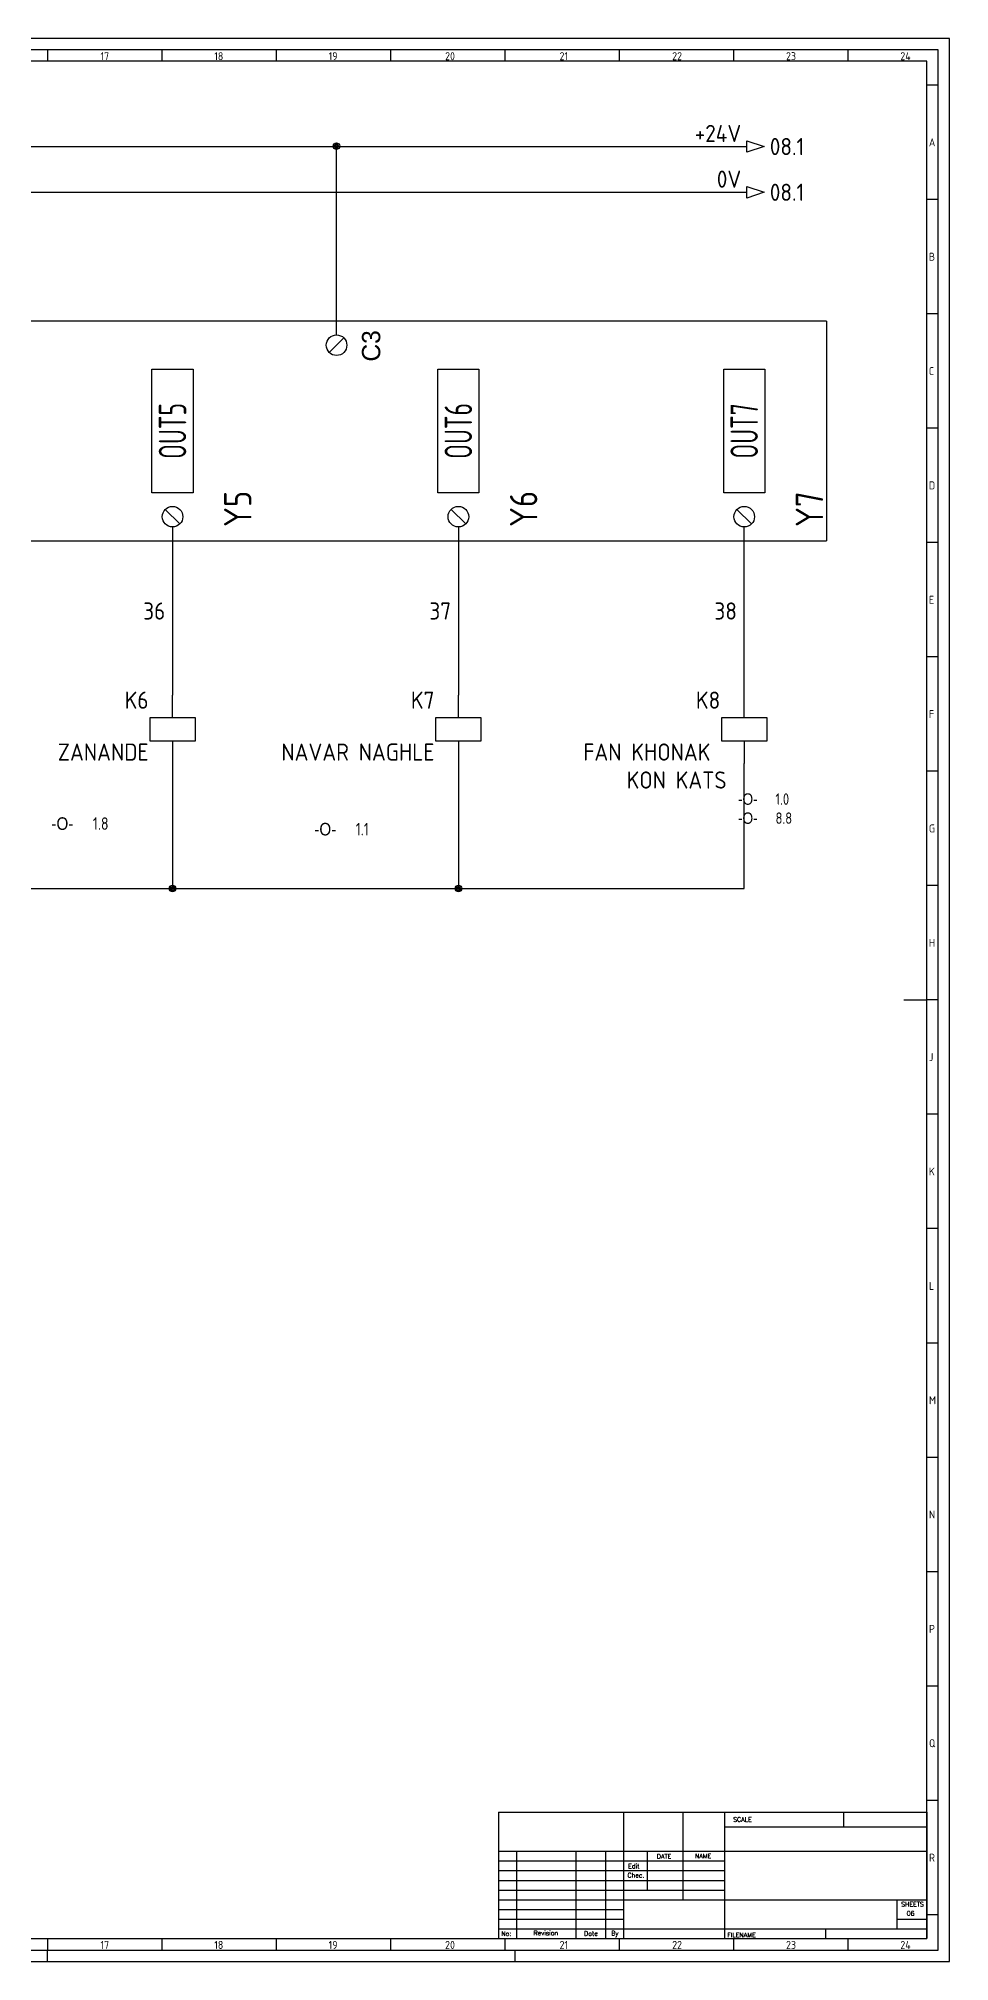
# Model space of a CAD drawing. Header units: millimetres. Extents: x 0 to 1189, y 5 to 846.
# Drawn here: x 791 to 1189, y 5 to 846 of the extents above; entities that cross this region are included whole.
import ezdxf
from ezdxf.enums import TextEntityAlignment as Align

# ---------------------------------------------------------------- set-up
doc = ezdxf.new("R2010")
doc.units = ezdxf.units.MM
doc.header["$LTSCALE"] = 12
for name, color, linetype in [('025', 1, 'Continuous'), ('035', 5, 'Continuous'), ('07', 7, 'Continuous'), ('DESC', 1, 'Continuous'), ('MISC', 2, 'Continuous'), ('RED_2.5mm^2', 1, 'Continuous'), ('SYMS', 7, 'Continuous'), ('TAGS', 51, 'Continuous'), ('TERMS', 4, 'Continuous'), ('WIRENO', 70, 'Continuous'), ('WIREREF', 61, 'Continuous'), ('XREF', 7, 'Continuous')]:
    doc.layers.add(name, color=color, linetype=linetype)
doc.styles.add('ISO Proportional', font='isocp.shx')
doc.styles.add('WD', font='romans.shx')
doc.styles.add('WD_IEC', font='ISOCP2.shx', dxfattribs={"width": 0.9, "height": 4})

# ---------------------------------------------------------------- blocks, each defined once
blk = doc.blocks.new('IEC_border_a0')
at = {"layer": '035', "color": 0}
for p, q in [((1189, 841), (0, 841)), ((794.5, 836), (794.5, 831)), ((844.5, 836), (844.5, 831)), ((894.5, 836), (894.5, 831)), ((944.5, 836), (944.5, 831)), ((994.5, 836), (994.5, 831)), ((1044.5, 836), (1044.5, 831)), ((1094.5, 836), (1094.5, 831)), ((1144.5, 836), (1144.5, 831)), ((1189, 0), (1189, 841)), ((1183.97, 820.54), (1178.98, 820.54)), ((1183.97, 770.54), (1178.98, 770.54)), ((1183.97, 720.54), (1178.98, 720.54)), ((1183.97, 670.54), (1178.98, 670.54)), ((1183.97, 620.54), (1178.98, 620.54)), ((1183.98, 570.5), (1179, 570.5)), ((1183.98, 520.5), (1178.98, 520.5)), ((1183.98, 470.5), (1179, 470.5)), ((1183.98, 420.5), (1179, 420.5)), ((1183.98, 420.5), (1179, 420.5)), ((1183.98, 370.5), (1179, 370.5)), ((1183.98, 320.5), (1179, 320.5)), ((1184, 270.46), (1179.02, 270.46)), ((1184, 270.46), (1179.02, 270.46)), ((1184, 220.46), (1179.02, 220.46)), ((1184, 170.46), (1179.02, 170.46)), ((1184, 120.46), (1179.02, 120.46)), ((1184, 70.46), (1179.02, 70.46)), ((1184.02, 20.42), (1179.03, 20.42)), ((794.5, 10), (794.5, 5)), ((844.5, 10), (844.5, 5)), ((894.5, 10), (894.5, 5)), ((944.5, 10), (944.5, 5)), ((994.5, 10), (994.5, 5)), ((1044.5, 10), (1044.5, 5)), ((1094.5, 10), (1094.5, 5)), ((1144.5, 10), (1144.5, 5)), ((0, 0), (1189, 0)), ((794.5, 0), (794.5, 5)), ((999, 0), (999, 5))]:
    blk.add_line(p, q, dxfattribs=at)
blk.add_lwpolyline([(10, 10), (1179, 10), (1179, 831), (10, 831)], close=True, dxfattribs=at)
at = {"layer": '07', "color": 0}
blk.add_line((1169, 420.5), (1179, 420.5), dxfattribs=at)
blk.add_lwpolyline([(5, 5), (1184, 5), (1184, 836), (5, 836)], close=True, dxfattribs=at)
at = {"layer": '035', "color": 0, "style": 'ISO Proportional'}
for s, p in [('17', (817.72, 831.5)), ('18', (867.49, 831.5)), ('19', (917.49, 831.5)), ('20', (968.42, 831.5)), ('21', (1018.46, 831.5)), ('22', (1067.72, 831.5)), ('23', (1117.49, 831.5)), ('24', (1167.49, 831.5)), ('A', (1179.98, 793.79)), ('B', (1179.98, 743.79)), ('C', (1179.98, 693.79)), ('D', (1179.98, 643.79)), ('E', (1180, 593.75)), ('F', (1180, 543.75)), ('G', (1180, 493.75)), ('H', (1180, 443.75)), ('J', (1180, 393.75)), ('K', (1180, 343.75)), ('L', (1180.02, 293.72)), ('M', (1180.02, 243.72)), ('N', (1180.02, 193.72)), ('P', (1180.02, 143.72)), ('Q', (1180.02, 93.72)), ('R', (1180.03, 43.68)), ('17', (817.72, 5.5)), ('18', (867.49, 5.5)), ('19', (917.49, 5.5)), ('20', (968.42, 5.5)), ('21', (1018.46, 5.5)), ('22', (1067.72, 5.5)), ('23', (1117.49, 5.5)), ('24', (1167.49, 5.5))]:
    blk.add_text(s, height=3.5, dxfattribs=at).set_placement(p)
blk = doc.blocks.new('IEC_tblock_a0')
at = {"layer": '035'}
for p, q in [((-106.6, 55.25), (-106.6, 17)), ((-36.4, 55.25), (-36.4, 48.88)), ((-88.4, 48.88), (0, 48.88)), ((-187.2, 34), (-88.4, 34)), ((-179.4, 38.25), (-179.4, 0)), ((-153.4, 38.25), (-153.4, 0)), ((-140.4, 38.25), (-140.4, 0)), ((-122.2, 38.25), (-122.2, 21.25)), ((-187.2, 29.75), (-88.4, 29.75)), ((-187.2, 25.5), (-88.4, 25.5)), ((-187.2, 21.25), (-88.4, 21.25)), ((-187.2, 17), (-132.6, 17)), ((-187.2, 12.75), (-132.6, 12.75)), ((-187.2, 8.5), (-132.6, 8.5)), ((-13, 8.5), (0, 8.5)), ((-187.2, 4.25), (0, 4.25)), ((-44.2, 4.25), (-44.2, 0))]:
    blk.add_line(p, q, dxfattribs=at)
at = {"layer": '07'}
for p, q in [((-187.2, 55.25), (0, 55.25)), ((-187.2, 55.25), (-187.2, 0)), ((-132.6, 55.25), (-132.6, 0)), ((-88.4, 55.25), (-88.4, 0)), ((0, 55.25), (0, 0)), ((-187.2, 38.25), (0, 38.25)), ((-132.6, 17), (0, 17)), ((-13, 17), (-13, 4.25)), ((-187.2, 0), (0, 0))]:
    blk.add_line(p, q, dxfattribs=at)
at = {"style": 'WD'}
for tag, p in [('SCALE', (-69.88, 51.07)), ('SH', (-8.74, 10.06)), ('FILENAME', (-68.15, 0.8))]:
    blk.add_attdef(tag, p, '', height=2, dxfattribs=at)
for tag, height, p in [('PROJDESC', 5, (-45.9, 29.2)), ('CKDATE', 2, (-114.85, 26.58)), ('EDDATE', 2, (-114.97, 30.8)), ('CKBY', 2, (-97.88, 26.3)), ('EDBY', 2, (-98.02, 30.86)), ('DWGDESC', 5, (-44.85, 19.72)), ('DWGNO', 3.5, (-48.54, 9.46))]:
    blk.add_attdef(tag, text='', height=height, dxfattribs=at).set_placement(p, align=Align.CENTER)
at = {"style": 'WD', "flags": 1}
blk.add_attdef('WD_TB', (-120.95, 11.91), '', height=2, dxfattribs=at)
at = {"layer": '025', "style": 'WD'}
for s, p in [('SCALE', (-80.57, 51.13)), ('NAME', (-97.74, 35.14)), ('No:', (-183.81, 1.19)), ('Revision', (-166.53, 1.47)), ('Date', (-146.79, 1.28)), ('By', (-136.33, 1.37))]:
    blk.add_text(s, height=2, dxfattribs=at).set_placement(p, align=Align.CENTER)
for s, p in [('DATE', (-118, 35)), ('Chec.', (-130.82, 26.72)), ('Edit', (-130.55, 30.72)), ('SHEETS', (-11.17, 14.05)), ('FILENAME', (-87.18, 0.61))]:
    blk.add_text(s, height=2, dxfattribs=at).set_placement(p)
blk = doc.blocks.new('HA1S1')
blk.add_lwpolyline([(0, 1.25), (3.75, 0), (0, -1.25)], close=True)
at = {"style": 'WD_IEC'}
for tag, height, flags, p in [('WIRENO', 2.5, 8, (-1.25, 1)), ('SIGCODE', 1, 1, (5, 1.8))]:
    blk.add_attdef(tag, text='', height=height, dxfattribs=dict(at, flags=flags)).set_placement(p, align=Align.RIGHT)
at = {"style": 'WD_IEC', "flags": 1}
blk.add_attdef('X4TERM01', (0, 0), '', height=0.32, dxfattribs=at)
at = {"style": 'WD_IEC'}
blk.add_attdef('XREF', text='', height=2.5, dxfattribs=at).set_placement((5, 0), align=Align.MIDDLE_LEFT)
blk.add_attdef('DESC1', text='', height=2.5, dxfattribs=at).set_placement((-1.25, -1), align=Align.TOP_RIGHT)
blk = doc.blocks.new('PLCIO_158D')
blk.add_line((1036, 48), (1036, -48))
at = {"layer": 'SYMS'}
for p, q in [((-23.85, 48), (-23.85, -48)), ((1036, 48), (-23.85, 48)), ((-3.18, 34.32), (3.18, 40.68)), ((313.6, 34.32), (319.97, 40.68)), ((571.39, 34.32), (577.75, 40.68)), ((818.55, 34.32), (824.91, 40.68)), ((116, -27), (116, 27)), ((116, 27), (134, 27)), ((134, 27), (134, -27)), ((241, -27), (241, 27)), ((241, 27), (259, 27)), ((259, 27), (259, -27)), ((366, -27), (366, 27)), ((366, 27), (384, 27)), ((384, 27), (384, -27)), ((491, -27), (491, 27)), ((491, 27), (509, 27)), ((509, 27), (509, -27)), ((616, -27), (616, 27)), ((616, 27), (634, 27)), ((634, 27), (634, -27)), ((741, -27), (741, 27)), ((741, 27), (759, 27)), ((759, 27), (759, -27)), ((866, -27), (866, 27)), ((866, 27), (884, 27)), ((884, 27), (884, -27)), ((991, -27), (991, 27)), ((991, 27), (1009, 27)), ((1009, 27), (1009, -27)), ((134, -27), (116, -27)), ((259, -27), (241, -27)), ((384, -27), (366, -27)), ((509, -27), (491, -27)), ((634, -27), (616, -27)), ((759, -27), (741, -27)), ((884, -27), (866, -27)), ((1009, -27), (991, -27)), ((121.82, -34.32), (128.18, -40.68)), ((246.82, -34.32), (253.18, -40.68)), ((371.82, -34.32), (378.18, -40.68)), ((496.82, -34.32), (503.18, -40.68)), ((621.82, -34.32), (628.18, -40.68)), ((746.82, -34.32), (753.18, -40.68)), ((871.82, -34.32), (878.18, -40.68)), ((996.82, -34.32), (1003.18, -40.68)), ((-23.85, -48), (1036, -48))]:
    blk.add_line(p, q, dxfattribs=at)
for centre in [(0, 37.5), (316.79, 37.5), (574.57, 37.5), (821.73, 37.5), (125, -37.5), (250, -37.5), (375, -37.5), (500, -37.5), (625, -37.5), (750, -37.5), (875, -37.5), (1000, -37.5)]:
    blk.add_circle(centre, 4.5, dxfattribs=at)
at = {"char_height": 8, "attachment_point": 1, "rotation": 90}
for s, insert in [('C1', (326.68, 30.02)), ('C2', (586.24, 29.95)), ('C3', (832.83, 30.35))]:
    blk.add_mtext_dynamic_manual_height_columns(s, width=13.1778, gutter_width=35, heights=[0], dxfattribs=dict(at, insert=insert))
at = {"layer": 'SYMS', "style": 'WD_IEC', "width": 0.9}
for tag, p in [('TERMDESC01', (6, 60)), ('TERM02', (147.5, -42)), ('TERM03', (272.5, -42)), ('TERM04', (397.5, -42)), ('TERM05', (522.5, -42)), ('TERM06', (647.5, -42)), ('TERM07', (772.5, -42)), ('TERM08', (897.5, -42)), ('TERM09', (1022.5, -42))]:
    blk.add_attdef(tag, text='', height=12, rotation=90, dxfattribs=at).set_placement(p, align=Align.TOP_LEFT)
for tag, p in [('DESCA02', (116, 66)), ('DESCB02', (134, 66)), ('DESCC02', (152, 66)), ('DESCD02', (170, 66)), ('DESCE02', (188, 66)), ('DESCA03', (241, 66)), ('DESCB03', (259, 66)), ('DESCC03', (277, 66)), ('DESCD03', (295, 66)), ('DESCE03', (313, 66)), ('DESCA04', (366, 66)), ('DESCB04', (384, 66)), ('DESCC04', (402, 66)), ('DESCD04', (420, 66)), ('DESCE04', (438, 66)), ('DESCA05', (491, 66)), ('DESCB05', (509, 66)), ('DESCC05', (527, 66)), ('DESCD05', (545, 66)), ('DESCE05', (563, 66)), ('DESCA06', (616, 66)), ('DESCB06', (634, 66)), ('DESCC06', (652, 66)), ('DESCD06', (670, 66)), ('DESCE06', (688, 66)), ('DESCA07', (741, 66)), ('DESCB07', (759, 66)), ('DESCC07', (777, 66)), ('DESCD07', (795, 66)), ('DESCE07', (813, 66)), ('DESCA08', (866, 66)), ('DESCB08', (884, 66)), ('DESCC08', (902, 66)), ('DESCD08', (920, 66)), ('DESCE08', (938, 66)), ('DESCA09', (991, 66)), ('DESCB09', (1009, 66)), ('DESCC09', (1027, 66)), ('DESCD09', (1045, 66)), ('DESCE09', (1063, 66))]:
    blk.add_attdef(tag, p, '', height=15, rotation=90, dxfattribs=at)
at = {"layer": 'SYMS', "style": 'WD_IEC', "width": 0.9, "flags": 1}
for tag, p in [('X2TERM01', (0, 42)), ('X2TERM01', (316.79, 42)), ('X2TERM01', (574.57, 42)), ('X2TERM01', (821.73, 42)), ('X8TERM02', (125, -42)), ('X8TERM03', (250, -42)), ('X8TERM04', (375, -42)), ('X8TERM05', (500, -42)), ('X8TERM06', (625, -42)), ('X8TERM07', (750, -42)), ('X8TERM08', (875, -42)), ('X8TERM09', (1000, -42))]:
    blk.add_attdef(tag, text='', height=1.92, rotation=90, dxfattribs=at).set_placement(p, align=Align.RIGHT)
at = {"layer": 'SYMS', "style": 'WD_IEC', "width": 0.9}
for tag, p in [('TERM01', (12, 42)), ('TERMDESC02', (131, -60)), ('TERMDESC03', (256, -60)), ('TERMDESC04', (381, -60)), ('TERMDESC05', (506, -60)), ('TERMDESC06', (631, -60)), ('TERMDESC07', (756, -60)), ('TERMDESC08', (881, -60)), ('TERMDESC09', (1006, -60))]:
    blk.add_attdef(tag, text='', height=12, rotation=90, dxfattribs=at).set_placement(p, align=Align.TOP_RIGHT)
at = {"layer": 'SYMS', "style": 'WD_IEC'}
for tag, width, p in [('LINE1', 0.9, (-87, 0)), ('LINE2', 0.9, (-69, 0)), ('DESC', 0.9, (-50.84, 0)), ('INST', 0.8, (-159, 0)), ('LOC', 0.8, (-141, 0)), ('MFG', 0.8, (-123, 0)), ('CAT', 0.8, (-105, 0)), ('TAG', 0.7, (-30.87, 0))]:
    blk.add_attdef(tag, text='', height=15, rotation=90, dxfattribs=dict(at, width=width)).set_placement(p, align=Align.CENTER)
at = {"layer": 'SYMS', "style": 'WD_IEC', "width": 0.7}
for tag, p in [('TAGA02', (125, 0)), ('TAGA03', (250, 0)), ('TAGA04', (375, 0)), ('TAGA05', (500, 0)), ('TAGA06', (625, 0)), ('TAGA07', (750, 0)), ('TAGA08', (875, 0)), ('TAGA09', (1000, 0))]:
    blk.add_attdef(tag, text='', height=12, rotation=90, dxfattribs=at).set_placement(p, align=Align.MIDDLE_CENTER)
at = {"layer": 'SYMS', "linetype": 'Continuous', "style": 'WD_IEC', "width": 0.9, "flags": 9}
blk.add_attdef('ASSYCODE', text='', height=1.92, rotation=90, dxfattribs=at).set_placement((-102.85, -22.08), align=Align.CENTER)
blk = doc.blocks.new('WDDOT')
for radius in [0.72, 0.449, 0.223]:
    blk.add_circle((0, 0), radius)
blk = doc.blocks.new('VCR1')
for p, q in [((0, 2.5), (0, 7.5)), ((0, -2.5), (0, -7.5))]:
    blk.add_line(p, q)
blk.add_lwpolyline([(-5, 2.5), (-5, -2.5), (5, -2.5), (5, 2.5)], close=True)
at = {"style": 'WD_IEC'}
for tag, p in [('INST', (-5.25, 11.5)), ('LOC', (-5.25, 8)), ('TAG1', (-5.25, 4.5)), ('DESC2', (-5.25, -10.35)), ('DESC1', (-5.25, -6.85)), ('DESC3', (-5.25, -13.85))]:
    blk.add_attdef(tag, text='', height=2.5, dxfattribs=at).set_placement(p, align=Align.RIGHT)
blk.add_attdef('TERM01', text='', height=2, rotation=90, dxfattribs=at).set_placement((-1, 7.5), align=Align.RIGHT)
at = {"style": 'WD_IEC', "flags": 1}
for tag, p, height in [('X2TERM01', (0, 7.5), 0.32), ('X4LINK', (-5, 0), 0.32), ('X1LINK', (5, 0), 0.32), ('ASSYCODE', (1, -4), 1), ('X8TERM02', (0, -7.5), 0.32), ('FAMILY', (1, -5.5), 1), ('CATDESC', (1, -7), 1)]:
    blk.add_attdef(tag, p, '', height=height, dxfattribs=at)
at = {"style": 'WD_IEC', "flags": 9}
for tag, p in [('MFG', (-6, 1)), ('CAT', (-6, -1.5))]:
    blk.add_attdef(tag, text='', height=1.5, dxfattribs=at).set_placement(p, align=Align.RIGHT)
at = {"style": 'WD_IEC'}
blk.add_attdef('TERM02', (-1, -7.5), '', height=2, rotation=90, dxfattribs=at)
at = {"lineweight": 9, "style": 'WD_IEC'}
for tag, p in [('NO', (-5.5, -16.5)), ('NC', (-5.5, -20))]:
    blk.add_attdef(tag, text='', height=2.5, dxfattribs=at).set_placement(p, align=Align.TOP_RIGHT)
for tag, p in [('XREFNO', (-4, -16.5)), ('XREFNC', (-4, -20))]:
    blk.add_attdef(tag, text='', height=2.5, dxfattribs=at).set_placement(p, align=Align.TOP_LEFT)
blk = doc.blocks.new('WD_WNV')
at = {"linetype": 'Continuous', "style": 'WD_IEC', "width": 0.8}
blk.add_attdef('WIRENO', text='', height=2.5, dxfattribs=at).set_placement((-1.6, 0), align=Align.MIDDLE_RIGHT)
at = {"style": 'WD_IEC', "flags": 1}
for tag, p in [('W08USER', (-1, 0.375)), ('W04USER', (-1, 0.875)), ('W05USER', (-1, 0.75)), ('W09USER', (-1, 0.25)), ('W03USER', (-1, 1)), ('W06USER', (-1, 0.625)), ('W07USER', (-1, 0.5)), ('W02USER', (-1, 1.125)), ('W01USER', (-1, 1.25)), ('W10USER', (-1, 0.125))]:
    blk.add_attdef(tag, text='', height=0.08, dxfattribs=at).set_placement(p, align=Align.CENTER)

msp = doc.modelspace()

# ---------------------------------------------------------------- linework, layer by layer
at = {"color": 0}
msp.add_line((920.94, 716.3), (920.87, 798.83), dxfattribs=at)
at = {"layer": 'RED_2.5mm^2', "color": 0}
for p, q in [((51.36, 798.66), (1100.41, 798.66)), ((51.36, 778.66), (1100.41, 778.66)), ((849.23, 632.3), (849.23, 558.81)), ((974.23, 632.3), (974.23, 558.81)), ((1099.23, 558.81), (1099.23, 632.3)), ((849.23, 528.81), (849.23, 474.17)), ((974.23, 528.81), (974.23, 474.17)), ((1099.23, 474.17), (1099.23, 528.81)), ((224.23, 474.17), (1099.23, 474.17))]:
    msp.add_line(p, q, dxfattribs=at)

# ---------------------------------------------------------------- block references
msp.add_blockref('IEC_border_a0', (0, 4.94))
ref = msp.add_blockref('IEC_tblock_a0', (1179, 14.94))
ref.add_attrib('SH', '06', (1170.26, 25), dxfattribs={"height": 2, "style": 'WD'})
at = {"layer": 'SYMS', "color": 0}
ref = msp.add_blockref('HA1S1', (1100.41, 798.66), dxfattribs=dict(at, xscale=2, yscale=2, zscale=2))
ref.add_attrib('XREF', '08.1', dxfattribs={"layer": 'XREF', "height": 7.5, "style": 'WD_IEC'}).set_placement((1110.41, 798.66), align=Align.MIDDLE_LEFT)
ref.add_attrib('WIRENO', '+24V', dxfattribs={"layer": 'WIREREF', "height": 7.5, "style": 'WD_IEC', "flags": 8}).set_placement((1097.91, 800.66), align=Align.RIGHT)
at = {"layer": 'SYMS', "color": 0, "xscale": 2, "yscale": 2, "zscale": 2}
for p in [(920.87, 798.83), (849.23, 474.17), (974.23, 474.17)]:
    msp.add_blockref('WDDOT', p, dxfattribs=at)
at = {"layer": 'SYMS', "color": 0}
ref = msp.add_blockref('HA1S1', (1100.41, 778.66), dxfattribs=dict(at, xscale=2, yscale=2, zscale=2))
ref.add_attrib('XREF', '08.1', dxfattribs={"layer": 'XREF', "height": 7.5, "style": 'WD_IEC'}).set_placement((1110.41, 778.66), align=Align.MIDDLE_LEFT)
ref.add_attrib('WIRENO', '0V', dxfattribs={"layer": 'WIREREF', "height": 7.5, "style": 'WD_IEC', "flags": 8}).set_placement((1097.91, 780.66), align=Align.RIGHT)
ref = msp.add_blockref('PLCIO_158D', (99.23, 674.3), dxfattribs=at)
ref.add_attrib('TERM01', 'C0', dxfattribs={"layer": 'TERMS', "height": 12, "rotation": 90, "style": 'WD_IEC', "width": 0.9}).set_placement((111.23, 716.3), align=Align.TOP_RIGHT)
ref.add_attrib('TAG', '-OUTPUT', dxfattribs={"layer": 'TAGS', "height": 15, "rotation": 90, "style": 'WD_IEC', "width": 0.7}).set_placement((92.95, 674.3), align=Align.CENTER)
ref.add_attrib('CAT', 'DVP 28SV', dxfattribs={"layer": 'MISC', "height": 15, "rotation": 90, "style": 'WD_IEC', "width": 0.8}).set_placement((66.2, 674.43), align=Align.CENTER)
ref.add_attrib('MFG', 'DELTA', dxfattribs={"layer": 'MISC', "height": 15, "rotation": 90, "style": 'WD_IEC', "width": 0.8}).set_placement((48.2, 674.43), align=Align.CENTER)
ref.add_attrib('TERM02', 'Y0', dxfattribs={"layer": 'TERMS', "height": 12, "rotation": 90, "style": 'WD_IEC', "width": 0.9}).set_placement((246.73, 632.3), align=Align.TOP_LEFT)
ref.add_attrib('TAGA02', 'OUT0', dxfattribs={"layer": 'TAGS', "height": 12, "rotation": 90, "style": 'WD_IEC', "width": 0.7}).set_placement((224.23, 674.3), align=Align.MIDDLE_CENTER)
ref.add_attrib('TERM03', 'Y1', dxfattribs={"layer": 'TERMS', "height": 12, "rotation": 90, "style": 'WD_IEC', "width": 0.9}).set_placement((371.73, 632.3), align=Align.TOP_LEFT)
ref.add_attrib('TAGA03', 'OUT1', dxfattribs={"layer": 'TAGS', "height": 12, "rotation": 90, "style": 'WD_IEC', "width": 0.7}).set_placement((349.23, 674.3), align=Align.MIDDLE_CENTER)
ref.add_attrib('TERM04', 'Y2', dxfattribs={"layer": 'TERMS', "height": 12, "rotation": 90, "style": 'WD_IEC', "width": 0.9}).set_placement((496.73, 632.3), align=Align.TOP_LEFT)
ref.add_attrib('TAGA04', 'OUT2', dxfattribs={"layer": 'TAGS', "height": 12, "rotation": 90, "style": 'WD_IEC', "width": 0.7}).set_placement((474.23, 674.3), align=Align.MIDDLE_CENTER)
ref.add_attrib('TERM05', 'Y3', dxfattribs={"layer": 'TERMS', "height": 12, "rotation": 90, "style": 'WD_IEC', "width": 0.9}).set_placement((621.73, 632.3), align=Align.TOP_LEFT)
ref.add_attrib('TAGA05', 'OUT3', dxfattribs={"layer": 'TAGS', "height": 12, "rotation": 90, "style": 'WD_IEC', "width": 0.7}).set_placement((599.23, 674.3), align=Align.MIDDLE_CENTER)
ref.add_attrib('TERM06', 'Y4', dxfattribs={"layer": 'TERMS', "height": 12, "rotation": 90, "style": 'WD_IEC', "width": 0.9}).set_placement((746.73, 632.3), align=Align.TOP_LEFT)
ref.add_attrib('TAGA06', 'OUT4', dxfattribs={"layer": 'TAGS', "height": 12, "rotation": 90, "style": 'WD_IEC', "width": 0.7}).set_placement((724.23, 674.3), align=Align.MIDDLE_CENTER)
ref.add_attrib('TERM07', 'Y5', dxfattribs={"layer": 'TERMS', "height": 12, "rotation": 90, "style": 'WD_IEC', "width": 0.9}).set_placement((871.73, 632.3), align=Align.TOP_LEFT)
ref.add_attrib('TAGA07', 'OUT5', dxfattribs={"layer": 'TAGS', "height": 12, "rotation": 90, "style": 'WD_IEC', "width": 0.7}).set_placement((849.23, 674.3), align=Align.MIDDLE_CENTER)
ref.add_attrib('TERM08', 'Y6', dxfattribs={"layer": 'TERMS', "height": 12, "rotation": 90, "style": 'WD_IEC', "width": 0.9}).set_placement((996.73, 632.3), align=Align.TOP_LEFT)
ref.add_attrib('TAGA08', 'OUT6', dxfattribs={"layer": 'TAGS', "height": 12, "rotation": 90, "style": 'WD_IEC', "width": 0.7}).set_placement((974.23, 674.3), align=Align.MIDDLE_CENTER)
ref.add_attrib('TERM09', 'Y7', dxfattribs={"layer": 'TERMS', "height": 12, "rotation": 90, "style": 'WD_IEC', "width": 0.9}).set_placement((1121.73, 632.3), align=Align.TOP_LEFT)
ref.add_attrib('TAGA09', 'OUT7', dxfattribs={"layer": 'TAGS', "height": 12, "rotation": 90, "style": 'WD_IEC', "width": 0.7}).set_placement((1099.23, 674.3), align=Align.MIDDLE_CENTER)
ref = msp.add_blockref('VCR1', (849.23, 543.81), dxfattribs=dict(at, xscale=2, yscale=2, zscale=2))
ref.add_attrib('DESC1', 'ZANANDE', dxfattribs={"layer": 'DESC', "height": 7.5, "style": 'WD_IEC'}).set_placement((838.73, 530.11), align=Align.RIGHT)
ref.add_attrib('TAG1', 'K6', dxfattribs={"layer": 'TAGS', "height": 7.5, "style": 'WD_IEC'}).set_placement((838.73, 552.81), align=Align.RIGHT)
ref = msp.add_blockref('VCR1', (974.23, 543.81), dxfattribs=dict(at, xscale=2, yscale=2, zscale=2))
ref.add_attrib('DESC1', 'NAVAR NAGHLE', dxfattribs={"layer": 'DESC', "height": 7.5, "style": 'WD_IEC'}).set_placement((963.73, 530.11), align=Align.RIGHT)
ref.add_attrib('TAG1', 'K7', dxfattribs={"layer": 'TAGS', "height": 7.5, "style": 'WD_IEC'}).set_placement((963.73, 552.81), align=Align.RIGHT)
ref = msp.add_blockref('VCR1', (1099.23, 543.81), dxfattribs=dict(at, xscale=2, yscale=2, zscale=2))
ref.add_attrib('DESC2', 'KON KATS', dxfattribs={"layer": 'DESC', "height": 7.5, "style": 'WD_IEC'}).set_placement((1091.49, 517.89), align=Align.RIGHT)
ref.add_attrib('DESC1', 'FAN KHONAK ', dxfattribs={"layer": 'DESC', "height": 7.5, "style": 'WD_IEC'}).set_placement((1088.73, 530.11), align=Align.RIGHT)
ref.add_attrib('TAG1', 'K8', dxfattribs={"layer": 'TAGS', "height": 7.5, "style": 'WD_IEC'}).set_placement((1088.73, 552.81), align=Align.RIGHT)
at = {"layer": 'WIRENO', "color": 0}
ref = msp.add_blockref('WD_WNV', (849.23, 595.55), dxfattribs=dict(at, xscale=2, yscale=2, zscale=2))
ref.add_attrib('WIRENO', '36', dxfattribs={"linetype": 'Continuous', "height": 7.5, "style": 'WD_IEC'}).set_placement((846.03, 595.55), align=Align.MIDDLE_RIGHT)
ref = msp.add_blockref('WD_WNV', (974.23, 595.55), dxfattribs=dict(at, xscale=2, yscale=2, zscale=2))
ref.add_attrib('WIRENO', '37', dxfattribs={"linetype": 'Continuous', "height": 7.5, "style": 'WD_IEC'}).set_placement((971.03, 595.55), align=Align.MIDDLE_RIGHT)
ref = msp.add_blockref('WD_WNV', (1099.23, 595.55), dxfattribs=dict(at, xscale=2, yscale=2, zscale=2))
ref.add_attrib('WIRENO', '38', dxfattribs={"linetype": 'Continuous', "height": 7.5, "style": 'WD_IEC'}).set_placement((1096.03, 595.55), align=Align.MIDDLE_RIGHT)

# ---------------------------------------------------------------- texts
at = {"layer": 'XREF', "insert": (1091.23, 515.81), "char_height": 5, "attachment_point": 1, "style": 'WD_IEC'}
msp.add_mtext('{\\Fmonotxt.shx|c0;\\H0.67x;  }{\\Facaderef.shx|c0;-O-} {\\Fmonotxt.shx|c0;\\H0.67x; } 1.0\\P{\\Fmonotxt.shx|c0;\\H0.67x;  }{\\Facaderef.shx|c0;-O-} {\\Fmonotxt.shx|c0;\\H0.67x; } 8.8', dxfattribs=at)
at = {"layer": 'XREF', "color": 0, "char_height": 5.5, "attachment_point": 1, "style": 'WD_IEC'}
for s, insert in [('{\\Fmonotxt.shx|c0;\\H0.67x;  }{\\Facaderef.shx|c0;-O-} {\\Fmonotxt.shx|c0;\\H0.67x; } 1.8', (790.54, 505.34)), ('{\\Fmonotxt.shx|c0;\\H0.67x;  }{\\Facaderef.shx|c0;-O-} {\\Fmonotxt.shx|c0;\\H0.67x; } 1.1', (905.5, 502.9))]:
    msp.add_mtext(s, dxfattribs=dict(at, insert=insert))

doc.saveas('drawing.dxf')
